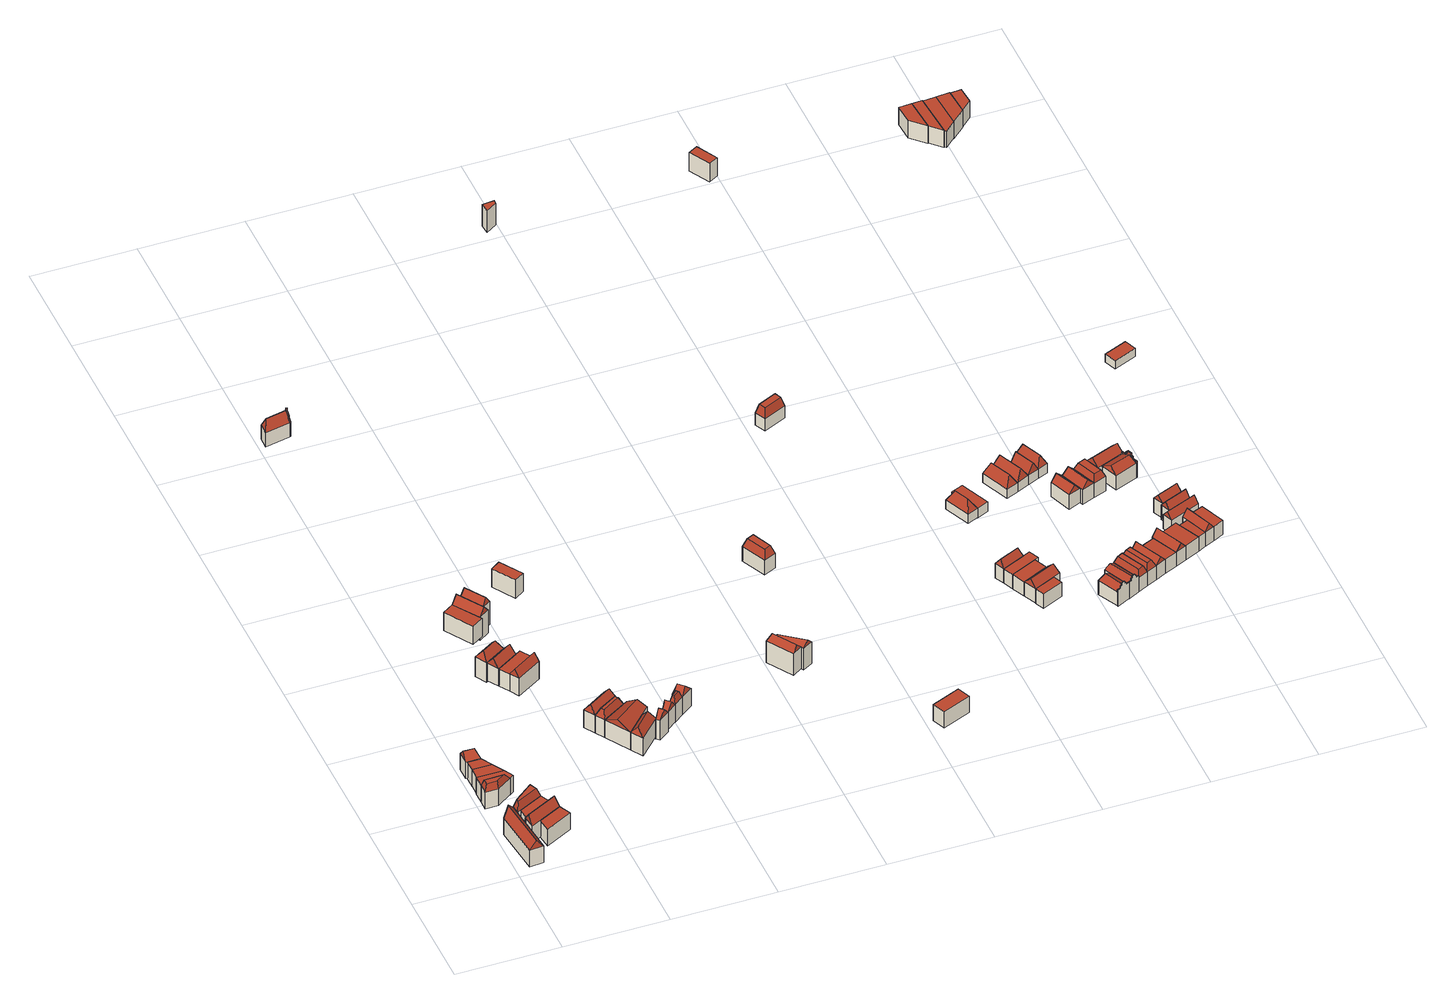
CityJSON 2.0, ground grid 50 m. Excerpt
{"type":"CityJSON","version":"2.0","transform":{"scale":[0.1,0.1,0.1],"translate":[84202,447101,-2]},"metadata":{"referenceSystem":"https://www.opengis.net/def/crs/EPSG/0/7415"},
"CityObjects":{
"building1":{"type":"Building","geometry":[{"type":"Solid","lod":"2","boundaries":[[[[0,1,2,3]],[[2,1,4,5]],[[0,3,6,7]],[[3,2,5,6]],[[1,0,7,4]],[[7,6,8,9]],[[6,5,8]],[[5,4,9,8]],[[4,7,9]]]],"semantics":{"surfaces":[{"type":"GroundSurface"},{"type":"WallSurface"},{"type":"RoofSurface"}],"values":[[0,1,1,1,1,2,2,2,2]]}}]},
"building2":{"type":"Building","geometry":[{"type":"Solid","lod":"2","boundaries":[[[[10,11,12,13]],[[13,12,14,15]],[[11,10,16,17]],[[12,11,17,14]],[[10,13,15,16]],[[17,16,18,19]],[[16,15,20,18]],[[15,14,21,20]],[[14,17,19,21]],[[18,20,21,19]]]],"semantics":{"surfaces":[{"type":"GroundSurface"},{"type":"WallSurface"},{"type":"RoofSurface"}],"values":[[0,1,1,1,1,2,2,2,2,2]]}}]},
"building3":{"type":"Building","geometry":[{"type":"Solid","lod":"2","boundaries":[[[[22,23,24,25,26]],[[17,14,27,28,29]],[[24,23,29,28]],[[26,25,27,14]],[[23,22,17,29]],[[25,24,28,27]],[[22,26,14,17]]]],"semantics":{"surfaces":[{"type":"GroundSurface"},{"type":"RoofSurface"},{"type":"WallSurface"}],"values":[[0,1,2,2,2,2,2]]}}]},
"building4":{"type":"Building","geometry":[{"type":"Solid","lod":"2","boundaries":[[[[30,31,32,33]],[[33,32,34,35]],[[31,30,36,37]],[[32,31,37,34]],[[30,33,35,36]],[[36,35,38,39]],[[35,34,38]],[[34,37,39,38]],[[37,36,39]]]],"semantics":{"surfaces":[{"type":"GroundSurface"},{"type":"WallSurface"},{"type":"RoofSurface"}],"values":[[0,1,1,1,1,2,2,2,2]]}}]},
"building5":{"type":"Building","geometry":[{"type":"Solid","lod":"2","boundaries":[[[[40,41,42,24]],[[43,28,44,45]],[[24,42,44,28]],[[41,40,43,45]],[[42,41,45,44]],[[40,24,28,43]]]],"semantics":{"surfaces":[{"type":"GroundSurface"},{"type":"RoofSurface"},{"type":"WallSurface"}],"values":[[0,1,2,2,2,2]]}}]},
"building6":{"type":"Building","geometry":[{"type":"Solid","lod":"2","boundaries":[[[[46,47,48,49]],[[45,44,35,50]],[[49,48,35,44]],[[47,46,45,50]],[[48,47,50,35]],[[46,49,44,45]]]],"semantics":{"surfaces":[{"type":"GroundSurface"},{"type":"RoofSurface"},{"type":"WallSurface"}],"values":[[0,1,2,2,2,2]]}}]},
"building7":{"type":"Building","geometry":[{"type":"Solid","lod":"2","boundaries":[[[[51,52,53,54]],[[54,53,55,56]],[[52,51,57,58]],[[53,52,58,55]],[[51,54,56,57]],[[58,57,59,60]],[[57,56,61,59]],[[56,55,62,61]],[[55,58,60,62]],[[59,61,62,60]]]],"semantics":{"surfaces":[{"type":"GroundSurface"},{"type":"WallSurface"},{"type":"RoofSurface"}],"values":[[0,1,1,1,1,2,2,2,2,2]]}}]},
"building8":{"type":"Building","geometry":[{"type":"Solid","lod":"2","boundaries":[[[[63,64,65,66]],[[64,63,67,68]],[[65,64,68,69]],[[63,66,70,67]],[[66,65,69,70]],[[67,70,71,72]],[[70,69,71]],[[69,68,72,71]],[[68,67,72]]]],"semantics":{"surfaces":[{"type":"GroundSurface"},{"type":"WallSurface"},{"type":"RoofSurface"}],"values":[[0,1,1,1,1,2,2,2,2]]}}]},
"building9":{"type":"Building","geometry":[{"type":"Solid","lod":"2","boundaries":[[[[54,63,73,74]],[[56,75,76,67]],[[63,54,56,67]],[[73,63,67,76]],[[54,74,75,56]],[[74,73,76,75]]]],"semantics":{"surfaces":[{"type":"GroundSurface"},{"type":"RoofSurface"},{"type":"WallSurface"}],"values":[[0,1,2,2,2,2]]}}]},
"building10":{"type":"Building","geometry":[{"type":"Solid","lod":"2","boundaries":[[[[64,77,78,79]],[[68,80,81,82]],[[79,78,81,80]],[[77,64,68,82]],[[78,77,82,81]],[[64,79,80,68]]]],"semantics":{"surfaces":[{"type":"GroundSurface"},{"type":"RoofSurface"},{"type":"WallSurface"}],"values":[[0,1,2,2,2,2]]}}]},
"building11":{"type":"Building","geometry":[{"type":"Solid","lod":"2","boundaries":[[[[83,84,85,86]],[[85,84,87,88]],[[83,86,89,90]],[[86,85,88,89]],[[84,83,90,87]],[[90,89,91,92]],[[89,88,91]],[[88,87,92,91]],[[87,90,92]]]],"semantics":{"surfaces":[{"type":"GroundSurface"},{"type":"WallSurface"},{"type":"RoofSurface"}],"values":[[0,1,1,1,1,2,2,2,2]]}}]},
"building12":{"type":"Building","geometry":[{"type":"Solid","lod":"2","boundaries":[[[[93,94,95,96]],[[96,95,97,88]],[[94,93,87,98]],[[95,94,98,97]],[[93,96,88,87]],[[87,88,99,100]],[[88,97,99]],[[97,98,100,99]],[[98,87,100]]]],"semantics":{"surfaces":[{"type":"GroundSurface"},{"type":"WallSurface"},{"type":"RoofSurface"}],"values":[[0,1,1,1,1,2,2,2,2]]}}]},
"building13":{"type":"Building","geometry":[{"type":"Solid","lod":"2","boundaries":[[[[101,102,103,95]],[[104,97,105,106]],[[95,103,105,97]],[[102,101,104,106]],[[103,102,106,105]],[[101,95,97,104]]]],"semantics":{"surfaces":[{"type":"GroundSurface"},{"type":"RoofSurface"},{"type":"WallSurface"}],"values":[[0,1,2,2,2,2]]}}]},
"building14":{"type":"Building","geometry":[{"type":"Solid","lod":"2","boundaries":[[[[107,108,109,103]],[[103,109,110,105]],[[108,107,111,112]],[[109,108,112,110]],[[107,103,105,111]],[[111,105,113,114]],[[105,110,113]],[[110,112,114,113]],[[112,111,114]]]],"semantics":{"surfaces":[{"type":"GroundSurface"},{"type":"WallSurface"},{"type":"RoofSurface"}],"values":[[0,1,1,1,1,2,2,2,2]]}}]},
"building15":{"type":"Building","geometry":[{"type":"Solid","lod":"2","boundaries":[[[[115,116,117,118]],[[119,120,121,122]],[[118,117,121,120]],[[116,115,119,122]],[[117,116,122,121]],[[115,118,120,119]]]],"semantics":{"surfaces":[{"type":"GroundSurface"},{"type":"RoofSurface"},{"type":"WallSurface"}],"values":[[0,1,2,2,2,2]]}}]},
"building16":{"type":"Building","geometry":[{"type":"Solid","lod":"2","boundaries":[[[[123,124,125,126]],[[126,125,120,127]],[[124,123,128,129]],[[125,124,129,120]],[[123,126,127,128]],[[128,127,130,131]],[[127,120,130]],[[120,129,131,130]],[[129,128,131]]]],"semantics":{"surfaces":[{"type":"GroundSurface"},{"type":"WallSurface"},{"type":"RoofSurface"}],"values":[[0,1,1,1,1,2,2,2,2]]}}]},
"building17":{"type":"Building","geometry":[{"type":"Solid","lod":"2","boundaries":[[[[132,133,134,135]],[[135,134,136,137]],[[133,132,138,139]],[[134,133,139,136]],[[132,135,137,138]],[[138,137,140,141]],[[137,136,140]],[[136,139,141,140]],[[139,138,141]]]],"semantics":{"surfaces":[{"type":"GroundSurface"},{"type":"WallSurface"},{"type":"RoofSurface"}],"values":[[0,1,1,1,1,2,2,2,2]]}}]},
"building18":{"type":"Building","geometry":[{"type":"Solid","lod":"2","boundaries":[[[[142,143,126,144]],[[143,142,145,146]],[[126,143,146,127]],[[142,144,147,145]],[[144,126,127,147]],[[145,147,148,149]],[[147,127,148]],[[127,146,149,148]],[[146,145,149]]]],"semantics":{"surfaces":[{"type":"GroundSurface"},{"type":"WallSurface"},{"type":"RoofSurface"}],"values":[[0,1,1,1,1,2,2,2,2]]}}]},
"building19":{"type":"Building","geometry":[{"type":"Solid","lod":"2","boundaries":[[[[150,151,152,153]],[[153,152,154,136]],[[151,150,155,156]],[[152,151,156,154]],[[150,153,136,155]],[[156,155,157,158]],[[155,136,159,157]],[[136,154,160,159]],[[154,156,158,160]],[[157,159,160,158]]]],"semantics":{"surfaces":[{"type":"GroundSurface"},{"type":"WallSurface"},{"type":"RoofSurface"}],"values":[[0,1,1,1,1,2,2,2,2,2]]}}]},
"building20":{"type":"Building","geometry":[{"type":"Solid","lod":"2","boundaries":[[[[161,152,162,163]],[[162,152,154,164]],[[161,163,165,166]],[[163,162,164,165]],[[152,161,166,154]],[[166,165,167,168]],[[165,164,167]],[[164,154,168,167]],[[154,166,168]]]],"semantics":{"surfaces":[{"type":"GroundSurface"},{"type":"WallSurface"},{"type":"RoofSurface"}],"values":[[0,1,1,1,1,2,2,2,2]]}}]},
"building21":{"type":"Building","geometry":[{"type":"Solid","lod":"2","boundaries":[[[[169,170,171,172]],[[172,171,173,174]],[[170,169,175,166]],[[171,170,166,173]],[[169,172,174,175]],[[175,174,176,177]],[[174,173,176]],[[173,166,177,176]],[[166,175,177]]]],"semantics":{"surfaces":[{"type":"GroundSurface"},{"type":"WallSurface"},{"type":"RoofSurface"}],"values":[[0,1,1,1,1,2,2,2,2]]}}]},
"building22":{"type":"Building","geometry":[{"type":"Solid","lod":"2","boundaries":[[[[178,179,180,181]],[[180,179,182,183]],[[178,181,184,185]],[[181,180,183,184]],[[185,184,186,187]],[[184,183,186]],[[183,182,187,186]],[[187,182,188,189,190,191,192,193,194,195,196,197,198,199,200,201,202,203,204,205,206,207,208,209,210,211,212,213,214,215,216,217,218,219,220,221,222,223,224,225,185]],[[226,227,228,229,230,231,232,233,234,235,236,237,238,239,240,241,242,243,244,245,246,247,248,249,250,251,252,253,254,255,256,257,258,259,260,261,262,263,264,265,266,267]],[[197,196,256,255]],[[224,223,229,228]],[[211,210,242,241]],[[179,178,267,266]],[[198,197,255,254]],[[225,224,228,227]],[[212,211,241,240]],[[199,198,254,253]],[[185,225,227,226]],[[213,212,240,239]],[[200,199,253,252]],[[214,213,239,238]],[[201,200,252,251]],[[188,182,265,264]],[[215,214,238,237]],[[202,201,251,250]],[[189,188,264,263]],[[216,215,237,236]],[[203,202,250,249]],[[190,189,263,262]],[[217,216,236,235]],[[204,203,249,248]],[[191,190,262,261]],[[218,217,235,234]],[[205,204,248,247]],[[192,191,261,260]],[[219,218,234,233]],[[182,179,266,265]],[[206,205,247,246]],[[193,192,260,259]],[[220,219,233,232]],[[207,206,246,245]],[[194,193,259,258]],[[221,220,232,231]],[[208,207,245,244]],[[195,194,258,257]],[[222,221,231,230]],[[178,185,226,267]],[[209,208,244,243]],[[196,195,257,256]],[[223,222,230,229]],[[210,209,243,242]]]],"semantics":{"surfaces":[{"type":"GroundSurface"},{"type":"WallSurface"},{"type":"RoofSurface"}],"values":[[0,1,1,1,2,2,2,2,1,2,2,2,0,2,2,2,2,2,2,2,2,2,2,2,2,2,2,2,2,2,2,2,2,2,2,2,1,2,2,2,2,2,2,2,2,2,1,2,2,2,2]]}}]},
"building23":{"type":"Building","geometry":[{"type":"Solid","lod":"2","boundaries":[[[[268,269,270,271]],[[271,270,272,273]],[[269,268,274,275]],[[270,269,275,272]],[[268,271,273,274]],[[274,273,276,277]],[[273,272,276]],[[272,275,277,276]],[[275,274,277]]]],"semantics":{"surfaces":[{"type":"GroundSurface"},{"type":"WallSurface"},{"type":"RoofSurface"}],"values":[[0,1,1,1,1,2,2,2,2]]}}]},
"building24":{"type":"Building","geometry":[{"type":"Solid","lod":"2","boundaries":[[[[278,279,280,281]],[[281,280,282,272]],[[279,278,283,284]],[[280,279,284,282]],[[278,281,272,283]],[[283,272,285,286]],[[272,282,285]],[[282,284,286,285]],[[284,283,286]]]],"semantics":{"surfaces":[{"type":"GroundSurface"},{"type":"WallSurface"},{"type":"RoofSurface"}],"values":[[0,1,1,1,1,2,2,2,2]]}}]},
"building25":{"type":"Building","geometry":[{"type":"Solid","lod":"2","boundaries":[[[[287,288,289,290]],[[291,292,293,294]],[[290,289,293,292]],[[288,287,291,294]],[[289,288,294,293]],[[287,290,292,291]]]],"semantics":{"surfaces":[{"type":"GroundSurface"},{"type":"RoofSurface"},{"type":"WallSurface"}],"values":[[0,1,2,2,2,2]]}}]},
"building26":{"type":"Building","geometry":[{"type":"Solid","lod":"2","boundaries":[[[[295,296,297,298]],[[298,297,299,282]],[[296,295,300,301]],[[297,296,301,299]],[[295,298,282,300]],[[301,300,302,303]],[[300,282,304,302]],[[282,299,305,304]],[[299,301,303,305]],[[302,304,305,303]]]],"semantics":{"surfaces":[{"type":"GroundSurface"},{"type":"WallSurface"},{"type":"RoofSurface"}],"values":[[0,1,1,1,1,2,2,2,2,2]]}}]},
"building27":{"type":"Building","geometry":[{"type":"Solid","lod":"2","boundaries":[[[[306,307,308,297]],[[297,308,309,299]],[[307,306,310,311]],[[308,307,311,309]],[[306,297,299,310]],[[310,299,312,313]],[[299,309,312]],[[309,311,313,312]],[[311,310,313]]]],"semantics":{"surfaces":[{"type":"GroundSurface"},{"type":"WallSurface"},{"type":"RoofSurface"}],"values":[[0,1,1,1,1,2,2,2,2]]}}]},
"building28":{"type":"Building","geometry":[{"type":"Solid","lod":"2","boundaries":[[[[314,315,316,317]],[[317,316,318,319]],[[315,314,320,321]],[[316,315,321,318]],[[314,317,319,320]],[[320,319,322,323]],[[319,318,322]],[[318,321,323,322]],[[321,320,323]]]],"semantics":{"surfaces":[{"type":"GroundSurface"},{"type":"WallSurface"},{"type":"RoofSurface"}],"values":[[0,1,1,1,1,2,2,2,2]]}}]},
"building29":{"type":"Building","geometry":[{"type":"Solid","lod":"2","boundaries":[[[[317,324,325,326]],[[326,325,327,328]],[[324,317,319,329]],[[325,324,329,327]],[[317,326,328,319]],[[319,328,330,331]],[[328,327,330]],[[327,329,331,330]],[[329,319,331]]]],"semantics":{"surfaces":[{"type":"GroundSurface"},{"type":"WallSurface"},{"type":"RoofSurface"}],"values":[[0,1,1,1,1,2,2,2,2]]}}]},
"building30":{"type":"Building","geometry":[{"type":"Solid","lod":"2","boundaries":[[[[332,333,334,335]],[[335,334,336,337]],[[333,332,338,339]],[[334,333,339,336]],[[332,335,337,338]],[[339,338,340,341]],[[338,337,342,340]],[[337,336,343,342]],[[336,339,341,343]],[[340,342,343,341]]]],"semantics":{"surfaces":[{"type":"GroundSurface"},{"type":"WallSurface"},{"type":"RoofSurface"}],"values":[[0,1,1,1,1,2,2,2,2,2]]}}]},
"building31":{"type":"Building","geometry":[{"type":"Solid","lod":"2","boundaries":[[[[344,345,346,347]],[[348,349,350,351]],[[347,346,350,349]],[[345,344,348,351]],[[346,345,351,350]],[[344,347,349,348]]]],"semantics":{"surfaces":[{"type":"GroundSurface"},{"type":"RoofSurface"},{"type":"WallSurface"}],"values":[[0,1,2,2,2,2]]}}]},
"building32":{"type":"Building","geometry":[{"type":"Solid","lod":"2","boundaries":[[[[352,353,354,355]],[[356,357,358,359]],[[354,353,359,358]],[[352,355,357,356]],[[355,354,358,357]],[[353,352,356,359]]]],"semantics":{"surfaces":[{"type":"GroundSurface"},{"type":"RoofSurface"},{"type":"WallSurface"}],"values":[[0,1,2,2,2,2]]}}]},
"building33":{"type":"Building","geometry":[{"type":"Solid","lod":"2","boundaries":[[[[360,361,362,363]],[[362,361,364,365]],[[360,363,366,367]],[[363,362,365,366]],[[361,360,367,364]],[[364,367,368,369]],[[367,366,370,368]],[[366,365,371,370]],[[365,364,369,371]],[[368,370,371,369]]]],"semantics":{"surfaces":[{"type":"GroundSurface"},{"type":"WallSurface"},{"type":"RoofSurface"}],"values":[[0,1,1,1,1,2,2,2,2,2]]}}]},
"building34":{"type":"Building","geometry":[{"type":"Solid","lod":"2","boundaries":[[[[372,373,374,375]],[[375,374,376,377]],[[373,372,378,379]],[[374,373,379,376]],[[372,375,377,378]],[[378,377,380,381]],[[377,376,380]],[[376,379,381,380]],[[379,378,381]]]],"semantics":{"surfaces":[{"type":"GroundSurface"},{"type":"WallSurface"},{"type":"RoofSurface"}],"values":[[0,1,1,1,1,2,2,2,2]]}}]},
"building35":{"type":"Building","geometry":[{"type":"Solid","lod":"2","boundaries":[[[[382,383,384,385]],[[386,387,388,389]],[[385,384,388,387]],[[383,382,386,389]],[[384,383,389,388]],[[382,385,387,386]]]],"semantics":{"surfaces":[{"type":"GroundSurface"},{"type":"RoofSurface"},{"type":"WallSurface"}],"values":[[0,1,2,2,2,2]]}}]},
"building36":{"type":"Building","geometry":[{"type":"Solid","lod":"2","boundaries":[[[[390,391,385,374]],[[392,376,387,393]],[[374,385,387,376]],[[391,390,392,393]],[[385,391,393,387]],[[390,374,376,392]]]],"semantics":{"surfaces":[{"type":"GroundSurface"},{"type":"RoofSurface"},{"type":"WallSurface"}],"values":[[0,1,2,2,2,2]]}}]},
"building37":{"type":"Building","geometry":[{"type":"Solid","lod":"2","boundaries":[[[[394,395,396,397]],[[398,399,400,401]],[[396,395,401,400]],[[394,397,399,398]],[[397,396,400,399]],[[395,394,398,401]]]],"semantics":{"surfaces":[{"type":"GroundSurface"},{"type":"RoofSurface"},{"type":"WallSurface"}],"values":[[0,1,2,2,2,2]]}}]},
"building38":{"type":"Building","geometry":[{"type":"Solid","lod":"2","boundaries":[[[[402,403,404,405]],[[404,403,406,399]],[[402,405,388,407]],[[405,404,399,388]],[[403,402,407,406]],[[407,388,408,409]],[[388,399,408]],[[399,406,409,408]],[[406,407,409]]]],"semantics":{"surfaces":[{"type":"GroundSurface"},{"type":"WallSurface"},{"type":"RoofSurface"}],"values":[[0,1,1,1,1,2,2,2,2]]}}]},
"building39":{"type":"Building","geometry":[{"type":"Solid","lod":"2","boundaries":[[[[410,411,412,413]],[[413,412,414,415]],[[411,410,416,417]],[[412,411,417,414]],[[410,413,415,416]],[[416,415,418,419]],[[415,414,418]],[[414,417,419,418]],[[417,416,419]]]],"semantics":{"surfaces":[{"type":"GroundSurface"},{"type":"WallSurface"},{"type":"RoofSurface"}],"values":[[0,1,1,1,1,2,2,2,2]]}}]},
"building40":{"type":"Building","geometry":[{"type":"Solid","lod":"2","boundaries":[[[[420,421,422,423]],[[424,414,425,426]],[[422,421,426,425]],[[420,423,414,424]],[[423,422,425,414]],[[421,420,424,426]]]],"semantics":{"surfaces":[{"type":"GroundSurface"},{"type":"RoofSurface"},{"type":"WallSurface"}],"values":[[0,1,2,2,2,2]]}}]},
"building41":{"type":"Building","geometry":[{"type":"Solid","lod":"2","boundaries":[[[[427,428,429,430]],[[428,427,431,432]],[[429,428,432,433]],[[427,430,434,431]],[[431,434,435,436]],[[433,432,436,435]],[[432,431,436]],[[435,434,437,438,439,440,441,442,443,444,445,446,433]],[[447,448,449,450,451,452,453,454,455,456,457,458,459,460]],[[434,430,459,458]],[[444,443,451,450]],[[430,429,460,459]],[[437,434,458,457]],[[445,444,450,449]],[[438,437,457,456]],[[446,445,449,448]],[[439,438,456,455]],[[433,446,448,447]],[[440,439,455,454]],[[441,440,454,453]],[[442,441,453,452]],[[429,433,447,460]],[[443,442,452,451]]]],"semantics":{"surfaces":[{"type":"GroundSurface"},{"type":"WallSurface"},{"type":"RoofSurface"}],"values":[[0,1,1,1,2,2,2,2,1,1,2,0,2,2,2,2,2,2,2,2,2,1,2]]}}]},
"building42":{"type":"Building","geometry":[{"type":"Solid","lod":"2","boundaries":[[[[461,462,463,464]],[[462,461,465,466]],[[463,462,466,467]],[[461,464,433,465]],[[465,433,468,469]],[[467,466,469,468]],[[466,465,469]],[[468,433,446,470,471,472,473,474,475,476,477,478,467]],[[479,480,481,482,483,484,485,486,487,488,448,447,489,490]],[[433,464,489,447]],[[476,475,483,482]],[[464,463,490,489]],[[446,433,447,448]],[[477,476,482,481]],[[470,446,448,488]],[[478,477,481,480]],[[471,470,488,487]],[[467,478,480,479]],[[472,471,487,486]],[[473,472,486,485]],[[474,473,485,484]],[[463,467,479,490]],[[475,474,484,483]]]],"semantics":{"surfaces":[{"type":"GroundSurface"},{"type":"WallSurface"},{"type":"RoofSurface"}],"values":[[0,1,1,1,2,2,2,2,1,1,2,0,2,2,2,2,2,2,2,2,2,1,2]]}}]},
"building43":{"type":"Building","geometry":[{"type":"Solid","lod":"2","boundaries":[[[[491,492,493,494]],[[494,493,495,496]],[[492,491,497,498]],[[493,492,498,495]],[[491,494,496,497]],[[497,496,499,500]],[[496,495,499]],[[495,498,500,499]],[[498,497,500]]]],"semantics":{"surfaces":[{"type":"GroundSurface"},{"type":"WallSurface"},{"type":"RoofSurface"}],"values":[[0,1,1,1,1,2,2,2,2]]}}]},
"building44":{"type":"Building","geometry":[{"type":"Solid","lod":"2","boundaries":[[[[501,502,503,490]],[[490,503,504,479]],[[502,501,505,506]],[[503,502,506,504]],[[501,490,479,505]],[[506,505,507,508]],[[505,479,509,507]],[[479,504,510,509]],[[504,506,508,510]],[[507,509,510,508]]]],"semantics":{"surfaces":[{"type":"GroundSurface"},{"type":"WallSurface"},{"type":"RoofSurface"}],"values":[[0,1,1,1,1,2,2,2,2,2]]}}]},
"building45":{"type":"Building","geometry":[{"type":"Solid","lod":"2","boundaries":[[[[511,512,513,493]],[[493,513,514,495]],[[512,511,515,516]],[[513,512,516,514]],[[511,493,495,515]],[[515,495,517,518]],[[495,514,517]],[[514,516,518,517]],[[516,515,518]]]],"semantics":{"surfaces":[{"type":"GroundSurface"},{"type":"WallSurface"},{"type":"RoofSurface"}],"values":[[0,1,1,1,1,2,2,2,2]]}}]},
"building46":{"type":"Building","geometry":[{"type":"Solid","lod":"2","boundaries":[[[[519,520,521,503]],[[503,521,522,504]],[[520,519,523,524]],[[521,520,524,522]],[[519,503,504,523]],[[524,523,525,526]],[[523,504,527,525]],[[504,522,528,527]],[[522,524,526,528]],[[525,527,528,526]]]],"semantics":{"surfaces":[{"type":"GroundSurface"},{"type":"WallSurface"},{"type":"RoofSurface"}],"values":[[0,1,1,1,1,2,2,2,2,2]]}}]},
"building47":{"type":"Building","geometry":[{"type":"Solid","lod":"2","boundaries":[[[[529,530,531,513]],[[513,531,532,514]],[[530,529,533,534]],[[531,530,534,532]],[[529,513,514,533]],[[533,514,535,536]],[[514,532,535]],[[532,534,536,535]],[[534,533,536]]]],"semantics":{"surfaces":[{"type":"GroundSurface"},{"type":"WallSurface"},{"type":"RoofSurface"}],"values":[[0,1,1,1,1,2,2,2,2]]}}]},
"building48":{"type":"Building","geometry":[{"type":"Solid","lod":"2","boundaries":[[[[537,538,539,521]],[[521,539,540,522]],[[538,537,541,542]],[[539,538,542,540]],[[537,521,522,541]],[[541,522,543,544]],[[522,540,543]],[[540,542,544,543]],[[542,541,544]]]],"semantics":{"surfaces":[{"type":"GroundSurface"},{"type":"WallSurface"},{"type":"RoofSurface"}],"values":[[0,1,1,1,1,2,2,2,2]]}}]},
"building49":{"type":"Building","geometry":[{"type":"Solid","lod":"2","boundaries":[[[[545,546,547,548]],[[547,546,549,550]],[[545,548,551,552]],[[548,547,550,551]],[[546,545,552,549]],[[552,551,553,554]],[[551,550,553]],[[550,549,554,553]],[[549,552,554]]]],"semantics":{"surfaces":[{"type":"GroundSurface"},{"type":"WallSurface"},{"type":"RoofSurface"}],"values":[[0,1,1,1,1,2,2,2,2]]}}]},
"building50":{"type":"Building","geometry":[{"type":"Solid","lod":"2","boundaries":[[[[555,556,557,531]],[[531,557,558,532]],[[556,555,559,560]],[[557,556,560,558]],[[555,531,532,559]],[[559,532,561,562]],[[532,558,561]],[[558,560,562,561]],[[560,559,562]]]],"semantics":{"surfaces":[{"type":"GroundSurface"},{"type":"WallSurface"},{"type":"RoofSurface"}],"values":[[0,1,1,1,1,2,2,2,2]]}}]},
"building51":{"type":"Building","geometry":[{"type":"Solid","lod":"2","boundaries":[[[[563,564,565,539]],[[566,540,567,568]],[[539,565,567,540]],[[564,563,566,568]],[[565,564,568,567]],[[563,539,540,566]]]],"semantics":{"surfaces":[{"type":"GroundSurface"},{"type":"RoofSurface"},{"type":"WallSurface"}],"values":[[0,1,2,2,2,2]]}}]},
"building52":{"type":"Building","geometry":[{"type":"Solid","lod":"2","boundaries":[[[[569,570,571,572]],[[572,571,551,573]],[[570,569,574,575]],[[571,570,575,551]],[[569,572,573,574]],[[574,573,576,577]],[[573,551,576]],[[551,575,577,576]],[[575,574,577]]]],"semantics":{"surfaces":[{"type":"GroundSurface"},{"type":"WallSurface"},{"type":"RoofSurface"}],"values":[[0,1,1,1,1,2,2,2,2]]}}]},
"building53":{"type":"Building","geometry":[{"type":"Solid","lod":"2","boundaries":[[[[578,579,580,581]],[[580,579,582,583]],[[578,581,567,584]],[[581,580,583,567]],[[579,578,584,582]],[[584,567,585,586]],[[567,583,585]],[[583,582,586,585]],[[582,584,586]]]],"semantics":{"surfaces":[{"type":"GroundSurface"},{"type":"WallSurface"},{"type":"RoofSurface"}],"values":[[0,1,1,1,1,2,2,2,2]]}}]},
"building54":{"type":"Building","geometry":[{"type":"Solid","lod":"2","boundaries":[[[[587,588,589,590]],[[591,592,593,594]],[[589,588,594,593]],[[587,590,592,591]],[[590,589,593,592]],[[588,587,591,594]]]],"semantics":{"surfaces":[{"type":"GroundSurface"},{"type":"RoofSurface"},{"type":"WallSurface"}],"values":[[0,1,2,2,2,2]]}}]},
"building55":{"type":"Building","geometry":[{"type":"Solid","lod":"2","boundaries":[[[[595,596,572,597]],[[572,596,598,573]],[[595,597,599,600]],[[597,572,573,599]],[[596,595,600,598]],[[598,600,601,602]],[[600,599,603,601]],[[599,573,604,603]],[[573,598,602,604]],[[601,603,604,602]]]],"semantics":{"surfaces":[{"type":"GroundSurface"},{"type":"WallSurface"},{"type":"RoofSurface"}],"values":[[0,1,1,1,1,2,2,2,2,2]]}}]},
"building56":{"type":"Building","geometry":[{"type":"Solid","lod":"2","boundaries":[[[[605,606,607,580]],[[608,583,609,610]],[[607,606,610,609]],[[605,580,583,608]],[[580,607,609,583]],[[606,605,608,610]]]],"semantics":{"surfaces":[{"type":"GroundSurface"},{"type":"RoofSurface"},{"type":"WallSurface"}],"values":[[0,1,2,2,2,2]]}}]},
"building57":{"type":"Building","geometry":[{"type":"Solid","lod":"2","boundaries":[[[[611,607,612,613]],[[614,615,616,609]],[[613,612,616,615]],[[607,611,614,609]],[[612,607,609,616]],[[611,613,615,614]]]],"semantics":{"surfaces":[{"type":"GroundSurface"},{"type":"RoofSurface"},{"type":"WallSurface"}],"values":[[0,1,2,2,2,2]]}}]},
"building58":{"type":"Building","geometry":[{"type":"Solid","lod":"2","boundaries":[[[[617,618,619,620]],[[619,618,621,622]],[[617,620,623,624]],[[620,619,622,623]],[[618,617,624,621]],[[624,623,625,626]],[[623,622,625]],[[622,621,626,625]],[[621,624,626]]]],"semantics":{"surfaces":[{"type":"GroundSurface"},{"type":"WallSurface"},{"type":"RoofSurface"}],"values":[[0,1,1,1,1,2,2,2,2]]}}]},
"building59":{"type":"Building","geometry":[{"type":"Solid","lod":"2","boundaries":[[[[627,628,629,630]],[[629,628,631,632]],[[627,630,633,634]],[[630,629,632,633]],[[634,633,635,636]],[[633,632,635]],[[632,631,636,635]],[[636,631,637,638,639,640,641,642,643,644,645,646,634]],[[623,647,648,649,650,651,652,653,654,655,656,657,658,659]],[[638,637,656,655]],[[627,634,623,659]],[[646,645,648,647]],[[639,638,655,654]],[[634,646,647,623]],[[640,639,654,653]],[[641,640,653,652]],[[642,641,652,651]],[[628,627,659,658]],[[631,628,658,657]],[[643,642,651,650]],[[644,643,650,649]],[[637,631,657,656]],[[645,644,649,648]]]],"semantics":{"surfaces":[{"type":"GroundSurface"},{"type":"WallSurface"},{"type":"RoofSurface"}],"values":[[0,1,1,1,2,2,2,2,1,2,1,2,2,2,2,2,2,0,1,2,2,2,2]]}}]},
"building60":{"type":"Building","geometry":[{"type":"Solid","lod":"2","boundaries":[[[[660,661,662,663]],[[663,662,664,665]],[[661,660,666,667]],[[662,661,667,664]],[[660,663,665,666]],[[666,665,668,669]],[[665,664,668]],[[664,667,669,668]],[[667,666,669]]]],"semantics":{"surfaces":[{"type":"GroundSurface"},{"type":"WallSurface"},{"type":"RoofSurface"}],"values":[[0,1,1,1,1,2,2,2,2]]}}]},
"building61":{"type":"Building","geometry":[{"type":"Solid","lod":"2","boundaries":[[[[670,671,672,611]],[[611,672,673,614]],[[671,670,674,675]],[[672,671,675,673]],[[670,611,614,674]],[[674,614,676,677]],[[614,673,676]],[[673,675,677,676]],[[675,674,677]]]],"semantics":{"surfaces":[{"type":"GroundSurface"},{"type":"WallSurface"},{"type":"RoofSurface"}],"values":[[0,1,1,1,1,2,2,2,2]]}}]},
"building62":{"type":"Building","geometry":[{"type":"Solid","lod":"2","boundaries":[[[[678,679,680,681]],[[681,680,682,683]],[[679,678,684,685]],[[680,679,685,682]],[[678,681,683,684]],[[684,683,686,687]],[[683,682,686]],[[682,685,687,686]],[[685,684,687]]]],"semantics":{"surfaces":[{"type":"GroundSurface"},{"type":"WallSurface"},{"type":"RoofSurface"}],"values":[[0,1,1,1,1,2,2,2,2]]}}]},
"building63":{"type":"Building","geometry":[{"type":"Solid","lod":"2","boundaries":[[[[688,689,690,691]],[[690,689,692,683]],[[688,691,664,693]],[[691,690,683,664]],[[689,688,693,692]],[[693,664,694,695]],[[664,683,694]],[[683,692,695,694]],[[692,693,695]]]],"semantics":{"surfaces":[{"type":"GroundSurface"},{"type":"WallSurface"},{"type":"RoofSurface"}],"values":[[0,1,1,1,1,2,2,2,2]]}}]},
"building64":{"type":"Building","geometry":[{"type":"Solid","lod":"2","boundaries":[[[[696,697,698,672]],[[699,673,700,701]],[[698,697,701,700]],[[696,672,673,699]],[[672,698,700,673]],[[697,696,699,701]]]],"semantics":{"surfaces":[{"type":"GroundSurface"},{"type":"RoofSurface"},{"type":"WallSurface"}],"values":[[0,1,2,2,2,2]]}}]},
"building65":{"type":"Building","geometry":[{"type":"Solid","lod":"2","boundaries":[[[[702,703,704,705]],[[706,707,708,709]],[[705,704,708,707]],[[703,702,706,709]],[[704,703,709,708]],[[702,705,707,706]]]],"semantics":{"surfaces":[{"type":"GroundSurface"},{"type":"RoofSurface"},{"type":"WallSurface"}],"values":[[0,1,2,2,2,2]]}}]},
"building66":{"type":"Building","geometry":[{"type":"Solid","lod":"2","boundaries":[[[[710,711,712,713]],[[714,715,716,717]],[[712,711,717,716]],[[710,713,715,714]],[[713,712,716,715]],[[711,710,714,717]]]],"semantics":{"surfaces":[{"type":"GroundSurface"},{"type":"RoofSurface"},{"type":"WallSurface"}],"values":[[0,1,2,2,2,2]]}}]},
"building67":{"type":"Building","geometry":[{"type":"Solid","lod":"2","boundaries":[[[[718,719,720,721]],[[722,716,723,724]],[[720,719,724,723]],[[718,721,716,722]],[[721,720,723,716]],[[719,718,722,724]]]],"semantics":{"surfaces":[{"type":"GroundSurface"},{"type":"RoofSurface"},{"type":"WallSurface"}],"values":[[0,1,2,2,2,2]]}}]},
"building68":{"type":"Building","geometry":[{"type":"Solid","lod":"2","boundaries":[[[[725,726,727,728,729]],[[730,723,731,732,733]],[[728,727,732,731]],[[725,729,723,730]],[[727,726,733,732]],[[729,728,731,723]],[[726,725,730,733]]]],"semantics":{"surfaces":[{"type":"GroundSurface"},{"type":"RoofSurface"},{"type":"WallSurface"}],"values":[[0,1,2,2,2,2,2]]}}]},
"building69":{"type":"Building","geometry":[{"type":"Solid","lod":"2","boundaries":[[[[734,735,736,737]],[[738,732,739,740]],[[736,735,740,739]],[[734,737,732,738]],[[737,736,739,732]],[[735,734,738,740]]]],"semantics":{"surfaces":[{"type":"GroundSurface"},{"type":"RoofSurface"},{"type":"WallSurface"}],"values":[[0,1,2,2,2,2]]}}]},
"building70":{"type":"Building","geometry":[{"type":"Solid","lod":"2","boundaries":[[[[741,742,743,744]],[[745,739,746,747]],[[743,742,747,746]],[[741,744,739,745]],[[744,743,746,739]],[[742,741,745,747]]]],"semantics":{"surfaces":[{"type":"GroundSurface"},{"type":"RoofSurface"},{"type":"WallSurface"}],"values":[[0,1,2,2,2,2]]}}]}
},
"vertices":[
[116,14,37],[49,7,37],[25,250,37],[88,301,37],[49,7,130],[25,250,130],[88,301,130],[116,14,130],[56,276,173],[83,10,173],
[12,436,38],[12,486,38],[146,486,38],[75,436,38],[146,486,130],[75,436,130],[12,436,130],[12,486,130],[22,446,168],[22,476,168],[72,446,168],[115,476,168],
[12,486,37],[12,544,37],[141,544,37],[166,500,37],[146,486,37],[166,500,130],[141,544,130],[12,544,130],
[8,654,39],[8,719,39],[40,719,39],[77,654,39],[40,719,130],[77,654,130],[8,654,130],[8,719,130],[58,686,168],[8,686,168],
[15,544,37],[15,600,37],[108,600,37],[15,544,130],[108,600,130],[15,600,130],
[15,600,36],[15,654,36],[77,654,36],[108,600,36],[15,654,130],
[93,263,37],[89,302,37],[196,389,37],[226,329,37],[196,389,130],[226,329,130],[93,263,130],[89,302,130],[104,283,173],[102,296,173],[208,335,173],[192,368,173],
[248,285,37],[275,232,37],[118,153,37],[111,216,37],[248,285,130],[275,232,130],[118,153,130],[111,216,130],[114,185,173],[261,258,173],
[115,218,37],[110,271,37],[110,271,130],[115,218,130],
[303,176,37],[172,110,37],[165,177,37],[165,177,130],[172,110,130],[303,176,130],
[405,1356,21],[438,1301,21],[335,1238,21],[302,1292,21],[438,1301,130],[335,1238,130],[302,1292,130],[405,1356,130],[335,1275,168],[405,1318,168],
[438,1301,32],[472,1246,32],[369,1183,32],[335,1238,32],[369,1183,130],[472,1246,130],[352,1210,168],[455,1274,168],
[496,1261,32],[526,1213,32],[399,1135,32],[496,1261,130],[399,1135,130],[526,1213,130],
[519,1209,32],[547,1164,32],[427,1090,32],[427,1090,130],[519,1209,130],[547,1164,130],[413,1112,168],[533,1186,168],
[424,1521,29],[370,1486,29],[284,1619,29],[337,1654,29],[424,1521,130],[337,1654,130],[284,1619,130],[370,1486,130],
[469,1564,1],[418,1530,1],[337,1654,1],[389,1688,1],[389,1688,130],[469,1564,130],[418,1530,130],[363,1671,168],[444,1547,168],
[735,873,31],[768,820,31],[641,742,31],[609,794,31],[641,742,130],[609,794,130],[735,873,130],[768,820,130],[631,772,168],[745,842,168],
[497,1615,1],[454,1587,1],[431,1715,1],[497,1615,130],[454,1587,130],[431,1715,130],[411,1699,168],[474,1603,168],
[755,812,32],[782,768,32],[668,698,32],[641,742,32],[668,698,130],[755,812,130],[782,768,130],[750,788,168],[759,774,168],[665,736,168],[674,721,168],
[741,580,32],[801,780,32],[869,713,32],[801,780,130],[869,713,130],[741,580,130],[836,746,157],[704,640,168],
[776,523,31],[741,580,31],[831,673,31],[878,628,31],[831,673,130],[878,628,130],[776,523,130],[845,641,168],[768,562,168],
[126,3110,35],[137,3056,35],[17,3031,35],[17,3087,35],[137,3056,114],[17,3031,114],[17,3087,114],[126,3110,114],[32,3062,166],[132,3083,166],[137,3056,120],[137,3059,120],[137,3059,126],[136,3062,126],[136,3062,132],[135,3065,132],[135,3065,138],[135,3068,138],[135,3068,144],[134,3071,144],[134,3071,150],[134,3074,150],[134,3074,156],[133,3077,156],[133,3077,162],[132,3080,162],[132,3080,168],[132,3082,168],[132,3082,176],[131,3085,176],[131,3085,168],[131,3086,168],[131,3086,162],[130,3089,162],[130,3089,156],[130,3092,156],[130,3092,150],[129,3095,150],[129,3095,144],[129,3098,144],[129,3098,138],[128,3101,138],[128,3101,132],[127,3104,132],[127,3104,126],[127,3107,126],[127,3107,120],[126,3110,120],[131,3111,114],[131,3111,120],[132,3108,120],[132,3108,126],[132,3105,126],[132,3105,132],[133,3102,132],[133,3102,138],[134,3099,138],[134,3099,144],[134,3096,144],[134,3096,150],[135,3093,150],[135,3093,156],[135,3090,156],[135,3090,162],[136,3087,162],[136,3087,168],[136,3086,168],[136,3086,176],[137,3083,176],[137,3083,168],[137,3081,168],[137,3081,162],[138,3078,162],[138,3078,156],[139,3075,156],[139,3075,150],[139,3072,150],[139,3072,144],[140,3069,144],[140,3069,138],[140,3066,138],[140,3066,132],[141,3063,132],[141,3063,126],[142,3060,126],[142,3060,120],[142,3057,120],[142,3057,114],[142,3057,35],[131,3111,35],
[873,622,20],[918,668,20],[941,646,20],[888,607,20],[941,646,130],[888,607,130],[873,622,130],[918,668,130],[914,627,168],[896,645,168],
[921,665,33],[961,706,33],[987,681,33],[941,646,33],[987,681,130],[921,665,130],[961,706,130],[964,663,168],[941,686,168],
[699,1737,27],[653,1707,27],[583,1814,27],[629,1844,27],[699,1737,130],[629,1844,130],[583,1814,130],[653,1707,130],
[966,701,32],[1006,743,32],[1034,716,32],[987,681,32],[1034,716,130],[966,701,130],[1006,743,130],[981,702,168],[1007,727,168],[988,695,168],[1017,717,168],
[1000,749,32],[1048,799,32],[1090,757,32],[1090,757,130],[1000,749,130],[1048,799,130],[1055,743,168],[1031,767,168],
[1627,826,22],[1579,795,22],[1501,918,22],[1556,937,22],[1501,918,144],[1556,937,144],[1627,826,144],[1579,795,144],[1531,924,173],[1601,814,173],
[1564,940,22],[1681,842,22],[1635,814,22],[1681,842,144],[1635,814,144],[1564,940,144],[1658,828,173],[1560,938,148],
[1650,1576,32],[1710,1603,32],[1765,1480,32],[1704,1453,32],[1765,1480,114],[1704,1453,114],[1650,1576,114],[1710,1603,114],[1670,1568,159],[1703,1583,159],[1712,1473,159],[1745,1488,159],
[2166,348,27],[2192,285,27],[2053,227,27],[2027,290,27],[2166,348,117],[2027,290,117],[2053,227,117],[2192,285,117],
[1429,4018,30],[1425,4066,30],[1483,4071,30],[1483,4051,30],[1429,4018,151],[1483,4051,151],[1483,4071,151],[1425,4066,151],
[2147,2459,25],[2172,2405,25],[2062,2354,25],[2037,2408,25],[2172,2405,92],[2062,2354,92],[2037,2408,92],[2147,2459,92],[2142,2443,141],[2156,2411,141],[2053,2402,141],[2068,2370,141],
[2733,1127,27],[2754,1080,27],[2645,1032,27],[2624,1078,27],[2645,1032,108],[2624,1078,108],[2733,1127,108],[2754,1080,108],[2641,1058,143],[2737,1101,143],
[2792,1038,27],[2820,975,27],[2695,919,27],[2667,982,27],[2792,1038,108],[2667,982,108],[2695,919,108],[2820,975,108],
[2789,1096,27],[2811,1047,27],[2789,1096,108],[2811,1047,108],
[2825,902,27],[2845,856,27],[2744,811,27],[2724,856,27],[2825,902,108],[2724,856,108],[2744,811,108],[2845,856,108],
[2830,979,28],[2858,916,28],[2724,856,28],[2695,919,28],[2858,916,108],[2830,979,108],[2713,889,143],[2840,946,143],
[2592,1580,30],[2645,1603,30],[2700,1478,30],[2647,1454,30],[2700,1478,80],[2647,1454,80],[2592,1580,80],[2645,1603,80],[2661,1494,133],[2631,1564,133],
[2637,1622,27],[2694,1646,27],[2757,1502,27],[2700,1478,27],[2637,1622,80],[2757,1502,80],[2694,1646,80],
[2996,810,30],[3058,840,30],[3106,739,30],[3043,710,30],[2996,810,108],[3058,840,108],[3106,739,108],[3043,710,108],[3075,725,129],[3031,818,129],[3043,710,120],[3059,717,120],[3059,717,131],[3067,721,131],[3067,721,143],[3082,728,143],[3082,728,131],[3090,732,131],[3090,732,120],[3106,739,120],[3108,735,108],[3108,735,120],[3092,728,120],[3092,728,131],[3084,724,131],[3084,724,143],[3069,717,143],[3069,717,131],[3061,713,131],[3061,713,120],[3045,705,120],[3045,705,108],[3045,705,30],[3108,735,30],
[3046,866,29],[3102,893,29],[3162,766,29],[3106,739,29],[3046,866,108],[3102,893,108],[3162,766,108],[3134,753,129],[3076,875,129],[3120,746,120],[3120,746,131],[3127,749,131],[3127,749,143],[3141,756,143],[3141,756,131],[3148,759,131],[3148,759,120],[3162,766,120],[3164,761,108],[3164,761,120],[3150,755,120],[3150,755,131],[3143,751,131],[3143,751,143],[3129,745,143],[3129,745,131],[3122,742,131],[3122,742,120],[3108,735,29],[3164,761,29],
[2806,1688,28],[2862,1712,28],[2922,1574,28],[2866,1550,28],[2922,1574,80],[2866,1550,80],[2806,1688,80],[2862,1712,80],[2886,1580,133],[2842,1682,133],
[3100,896,29],[3148,919,29],[3212,784,29],[3212,784,108],[3100,896,108],[3148,919,108],[3116,890,143],[3143,903,143],[3170,777,143],[3196,790,143],
[2860,1715,28],[2922,1742,28],[2983,1601,28],[2983,1601,80],[2860,1715,80],[2922,1742,80],[2947,1599,133],[2896,1716,133],
[3146,924,29],[3197,948,29],[3263,808,29],[3263,808,108],[3146,924,108],[3197,948,108],[3166,917,143],[3190,929,143],[3219,804,143],[3243,815,143],
[2939,1702,28],[2995,1726,28],[3039,1625,28],[3039,1625,80],[2939,1702,80],[2995,1726,80],[3010,1614,133],[2968,1712,133],
[3200,943,29],[3251,967,29],[3315,833,29],[3315,833,108],[3200,943,108],[3251,967,108],[3289,820,143],[3226,955,143],
[3148,1409,28],[3088,1385,28],[3045,1493,28],[3106,1517,28],[3088,1385,108],[3045,1493,108],[3106,1517,108],[3148,1409,108],[3075,1505,143],[3118,1397,143],
[2983,1754,28],[3032,1775,28],[3088,1646,28],[3088,1646,80],[2983,1754,80],[3032,1775,80],[3056,1653,133],[3015,1747,133],
[3257,956,29],[3318,984,29],[3376,861,29],[3257,956,108],[3376,861,108],[3318,984,108],
[3216,1420,27],[3153,1396,27],[3106,1517,27],[3168,1541,27],[3168,1541,108],[3216,1420,108],[3153,1396,108],[3138,1526,143],[3183,1411,143],
[3315,991,28],[3370,1017,28],[3431,887,28],[3376,861,28],[3370,1017,108],[3431,887,108],[3315,991,108],[3403,874,143],[3342,1004,143],
[2390,4085,28],[2435,4110,28],[2491,4008,28],[2445,3984,28],[2390,4085,130],[2445,3984,130],[2491,4008,130],[2435,4110,130],
[3279,1444,27],[3216,1419,27],[3231,1566,27],[3216,1419,108],[3231,1566,108],[3279,1444,108],[3261,1452,143],[3224,1437,143],[3223,1548,143],[3186,1533,143],
[3372,1011,28],[3445,1045,28],[3503,921,28],[3372,1011,108],[3503,921,108],[3445,1045,108],
[3542,940,28],[3454,1025,28],[3499,1044,28],[3542,940,108],[3499,1044,108],[3454,1025,108],
[3269,1508,26],[3244,1571,26],[3378,1624,26],[3404,1561,26],[3244,1571,108],[3378,1624,108],[3404,1561,108],[3269,1508,108],[3391,1592,143],[3257,1540,143],
[3399,1559,27],[3433,1476,27],[3323,1431,27],[3290,1516,27],[3433,1476,108],[3323,1431,108],[3290,1516,108],[3399,1559,108],[3315,1477,129],[3416,1518,129],[3433,1476,119],[3425,1497,119],[3425,1497,131],[3420,1507,131],[3420,1507,143],[3412,1528,143],[3412,1528,131],[3408,1538,131],[3408,1538,119],[3399,1559,119],[3404,1561,119],[3412,1540,119],[3412,1540,131],[3417,1530,131],[3417,1530,143],[3425,1509,143],[3425,1509,131],[3429,1499,131],[3429,1499,119],[3438,1478,119],[3438,1478,108],[3438,1478,27],[3404,1561,27],
[3437,1067,29],[3416,1116,29],[3562,1176,29],[3583,1127,29],[3562,1176,108],[3583,1127,108],[3437,1067,108],[3416,1116,108],[3573,1151,143],[3426,1091,143],
[3488,1071,28],[3535,1090,28],[3588,961,28],[3588,961,108],[3488,1071,108],[3535,1090,108],[3565,951,143],[3512,1080,143],
[3441,1182,26],[3419,1235,26],[3521,1277,26],[3543,1224,26],[3521,1277,108],[3543,1224,108],[3441,1182,108],[3419,1235,108],[3532,1250,143],[3430,1208,143],
[3451,1130,27],[3432,1178,27],[3543,1224,27],[3562,1176,27],[3432,1178,108],[3451,1130,108],[3553,1200,143],[3442,1154,143],
[3538,1083,28],[3592,1105,28],[3641,986,28],[3538,1083,108],[3641,986,108],[3592,1105,108],
[3704,2292,24],[3727,2235,24],[3615,2189,24],[3592,2246,24],[3704,2292,69],[3592,2246,69],[3615,2189,69],[3727,2235,69],
[3347,4050,20],[3407,4053,20],[3418,3887,20],[3353,3952,20],[3347,4050,117],[3353,3952,117],[3418,3887,117],[3407,4053,117],
[3408,4052,21],[3457,4056,21],[3471,3834,21],[3418,3887,21],[3408,4052,117],[3471,3834,117],[3457,4056,117],
[3458,4052,26],[3521,4056,26],[3532,3873,26],[3480,3826,26],[3471,3834,26],[3458,4052,117],[3480,3826,117],[3532,3873,117],[3521,4056,117],
[3521,4057,21],[3586,4061,21],[3595,3930,21],[3532,3873,21],[3521,4057,117],[3595,3930,117],[3586,4061,117],
[3587,4058,24],[3640,4061,24],[3646,3976,24],[3595,3930,24],[3587,4058,117],[3646,3976,117],[3640,4061,117]
]}
